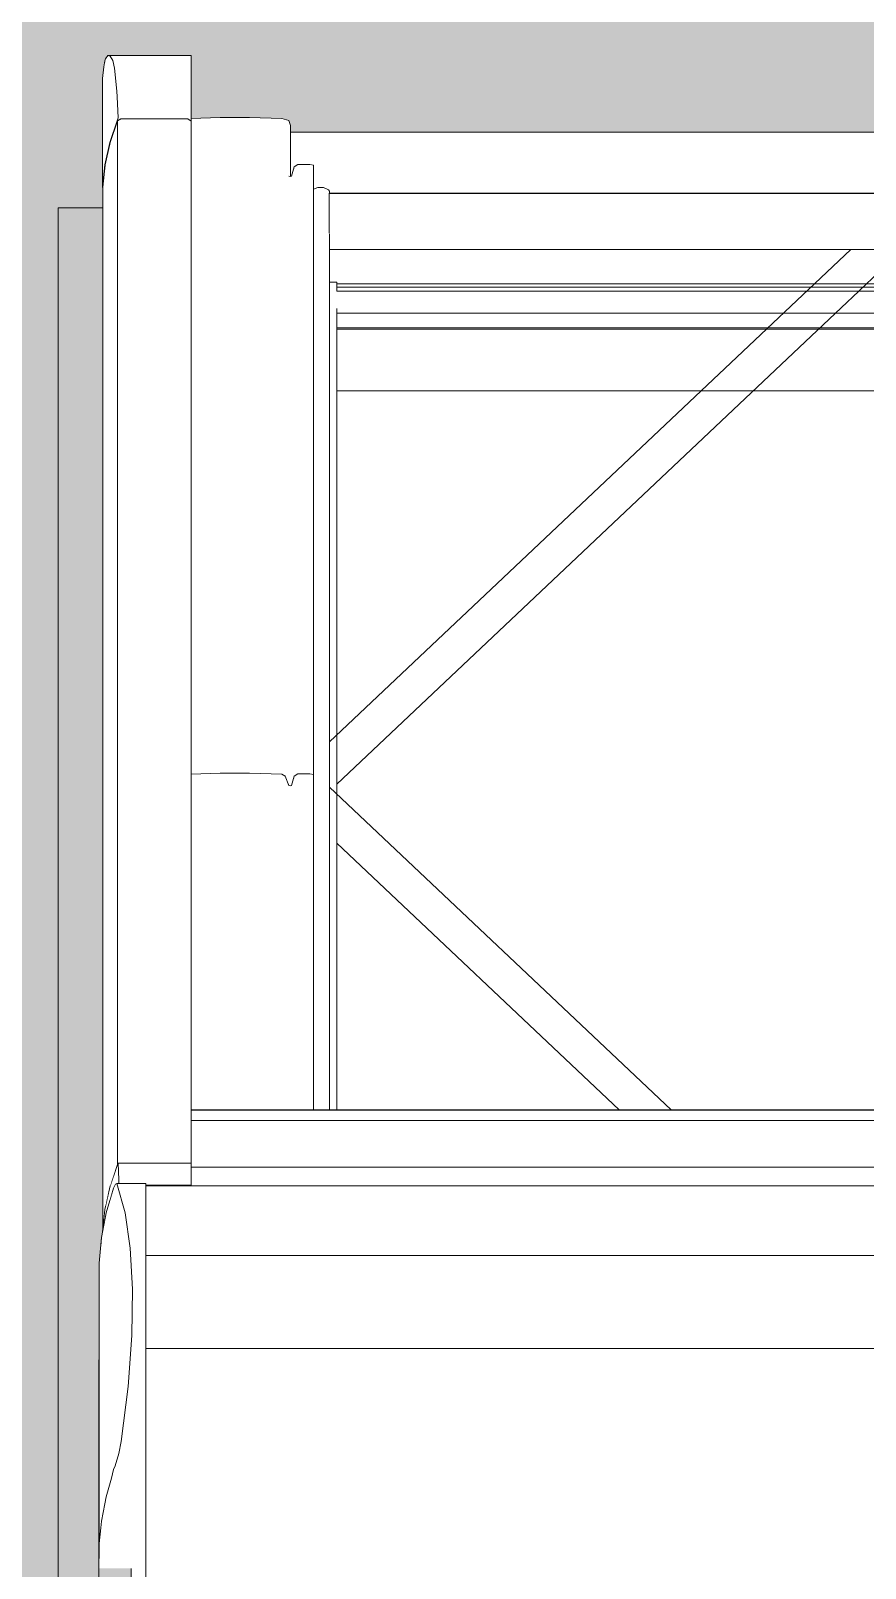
# Model space of a CAD drawing. Header units: metres. Extents: x -208 to 1512, y -277 to 123.
# Drawn here: x 13.237 to 13.694, y -2.944 to -2.102 of the extents above; entities that cross this region are included whole.
import ezdxf

# ---------------------------------------------------------------- set-up
doc = ezdxf.new("R2010")
doc.units = ezdxf.units.M
doc.header["$MEASUREMENT"] = 0
doc.linetypes.add('Wipeout_Contour', pattern=[1, 0, -1])
doc.layers.add('325 Dachfenster', color=7, linetype='Continuous')
doc.layers.add('330 Dachaufbau', color=7, linetype='Continuous')

# ---------------------------------------------------------------- blocks, each defined once
blk = doc.blocks.new('Dachfläche_22_4', base_point=(12.655, -4.6))
at = {"layer": '330 Dachaufbau', "linetype": 'Continuous', "lineweight": 0, "true_color": 0x000000}
h = blk.add_hatch(color=18, dxfattribs=at)
h.paths.add_polyline_path([(18.84003, -4.5), (18.83988, -4.54333), (18.83969, -4.6), (18.97043, -4.6), (18.98599, 0.07), (17.955, 0.07), (17.955, -0.77152), (16.205, -0.77152), (16.205, 0.07), (15.195, 0.07), (15.195, -0.4), (15.505, -0.4), (15.505, -0.73528), (12.655, -0.73528), (12.655, -4.5)])
h.paths.add_polyline_path([(17.93, -3.79873), (16.23, -3.79873), (16.23, -2.1975), (17.93, -2.1975)], flags=0)
h.paths.add_polyline_path([(14.99185, -2.1975), (14.99185, -3.79873), (13.29185, -3.79873), (13.29185, -2.1975)], flags=0)
at = {"color": 254, "linetype": 'Wipeout_Contour', "lineweight": 0, "ltscale": 57.309891}
blk.add_wipeout([(13.29185, -2.22224), (14.99185, -2.22224), (14.99185, -2.1975), (13.29185, -2.1975)], dxfattribs=at).dxf.layer = '330 Dachaufbau'
at = {"color": 254, "linetype": 'Wipeout_Contour', "lineweight": 0, "ltscale": 57.345708}
blk.add_wipeout([(13.29185, -2.27528), (14.99185, -2.27528), (14.99185, -2.2576), (13.29185, -2.2576)], dxfattribs=at).dxf.layer = '330 Dachaufbau'
at = {"layer": '330 Dachaufbau', "color": 7, "linetype": 'Continuous', "lineweight": 18, "flags": 128}
for points in [[(14.99185, -2.1975), (13.29185, -2.1975)], [(13.29185, -2.27528), (14.99185, -2.27528)]]:
    blk.add_lwpolyline(points, dxfattribs=at)
at = {"color": 254, "linetype": 'Wipeout_Contour', "lineweight": 0, "ltscale": 57.328997}
blk.add_wipeout([(13.29185, -2.2576), (14.99185, -2.2576), (14.99185, -2.22224), (13.29185, -2.22224)], dxfattribs=at).dxf.layer = '330 Dachaufbau'
at = {"layer": '330 Dachaufbau', "color": 7, "linetype": 'Continuous', "lineweight": 18, "flags": 128}
blk.add_lwpolyline([(13.29185, -2.1975), (13.29185, -3.79873)], dxfattribs=at)
blk = doc.blocks.new('VELUX SlopeRoofBundle[17]_4')
at = {"color": 254, "linetype": 'Wipeout_Contour', "lineweight": 0, "ltscale": 55.547182}
blk.add_wipeout([(13.40035, -2.19134), (13.40035, -2.19156), (14.00335, -2.19156), (14.00335, -2.19134)], dxfattribs=at).dxf.layer = '325 Dachfenster'
at = {"color": 254, "linetype": 'Wipeout_Contour', "lineweight": 0, "ltscale": 111.091233}
blk.add_wipeout([(14.00335, -2.21235), (13.40035, -2.21235), (13.40035, -2.2132), (13.40045, -2.21347), (13.40045, -2.21425), (14.00325, -2.21425), (14.00325, -2.21347), (14.00335, -2.2132)], dxfattribs=at).dxf.layer = '325 Dachfenster'
at = {"color": 254, "linetype": 'Wipeout_Contour', "lineweight": 0, "ltscale": 55.565899}
blk.add_wipeout([(14.00325, -2.21934), (13.40045, -2.21934), (13.40045, -2.2221), (14.00325, -2.2221)], dxfattribs=at).dxf.layer = '325 Dachfenster'
at = {"color": 254, "linetype": 'Wipeout_Contour', "lineweight": 0, "ltscale": 54.377171}
blk.add_wipeout([(13.32465, -2.50942), (13.32465, -2.69331), (13.34055, -2.69331), (13.34055, -2.50891)], dxfattribs=at).dxf.layer = '325 Dachfenster'
at = {"color": 254, "linetype": 'Wipeout_Contour', "lineweight": 0, "ltscale": 54.605026}
blk.add_wipeout([(13.38975, -2.50919), (13.38975, -2.69331), (13.39165, -2.69331), (13.39165, -2.50968)], dxfattribs=at).dxf.layer = '325 Dachfenster'
at = {"color": 254, "linetype": 'Wipeout_Contour', "lineweight": 0, "ltscale": 54.562535}
blk.add_wipeout([(13.37895, -2.51591), (13.37895, -2.69331), (13.37975, -2.69331), (13.37975, -2.51562)], dxfattribs=at).dxf.layer = '325 Dachfenster'
at = {"color": 254, "linetype": 'Wipeout_Contour', "lineweight": 0, "ltscale": 109.020892}
blk.add_wipeout([(13.27422, -2.86684), (13.27422, -2.95834), (13.27422, -2.96046), (13.27423, -2.95311), (13.27424, -2.94434), (13.27425, -2.93084), (13.27425, -2.81162), (13.27425, -2.79316)], dxfattribs=at).dxf.layer = '325 Dachfenster'
at = {"color": 254, "linetype": 'Wipeout_Contour', "lineweight": 0, "ltscale": 55.55074}
blk.add_wipeout([(13.40035, -2.20216), (14.00335, -2.20216), (14.00335, -2.19156), (13.40035, -2.19156)], dxfattribs=at).dxf.layer = '325 Dachfenster'
at = {"color": 254, "linetype": 'Wipeout_Contour', "lineweight": 0, "ltscale": 55.562609}
blk.add_wipeout([(13.40045, -2.21531), (13.40045, -2.21595), (14.00325, -2.21595), (14.00325, -2.21531)], dxfattribs=at).dxf.layer = '325 Dachfenster'
at = {"color": 254, "linetype": 'Wipeout_Contour', "lineweight": 0, "ltscale": 55.56678}
blk.add_wipeout([(13.40045, -2.2221), (13.40045, -2.22217), (14.00325, -2.22217), (14.00325, -2.2221)], dxfattribs=at).dxf.layer = '325 Dachfenster'
at = {"color": 254, "linetype": 'Wipeout_Contour', "lineweight": 0, "ltscale": 54.557332}
blk.add_wipeout([(13.37615, -2.51053), (13.37615, -2.69331), (13.37815, -2.69331), (13.37815, -2.51569)], dxfattribs=at).dxf.layer = '325 Dachfenster'
at = {"color": 254, "linetype": 'Wipeout_Contour', "lineweight": 0, "ltscale": 67.81652}
blk.add_wipeout([(13.27425, -2.93084), (13.2752, -2.92221), (13.27555, -2.91864), (13.27555, -2.76329), (13.27425, -2.77719)], dxfattribs=at).dxf.layer = '325 Dachfenster'
at = {"color": 254, "linetype": 'Wipeout_Contour', "lineweight": 0, "ltscale": 55.56207}
blk.add_wipeout([(13.40045, -2.21425), (13.40045, -2.21531), (14.00325, -2.21531), (14.00325, -2.21425)], dxfattribs=at).dxf.layer = '325 Dachfenster'
at = {"color": 254, "linetype": 'Wipeout_Contour', "lineweight": 0, "ltscale": 54.559364}
blk.add_wipeout([(13.37815, -2.51569), (13.37815, -2.69331), (13.37895, -2.69331), (13.37895, -2.51591)], dxfattribs=at).dxf.layer = '325 Dachfenster'
at = {"color": 254, "linetype": 'Wipeout_Contour', "lineweight": 0, "ltscale": 67.801698}
blk.add_wipeout([(13.27555, -2.76329), (13.27555, -2.91864), (13.27747, -2.90906), (13.27815, -2.90528), (13.27815, -2.74963)], dxfattribs=at).dxf.layer = '325 Dachfenster'
at = {"color": 254, "linetype": 'Wipeout_Contour', "lineweight": 0, "ltscale": 54.469952}
blk.add_wipeout([(13.27425, -2.93402), (13.27424, -2.94434), (13.29985, -2.94434), (13.29985, -2.93402)], dxfattribs=at).dxf.layer = '325 Dachfenster'
at = {"color": 254, "linetype": 'Wipeout_Contour', "lineweight": 0, "ltscale": 55.558407}
blk.add_wipeout([(13.40035, -2.2115), (14.00335, -2.2115), (14.00335, -2.20648), (13.40035, -2.20648)], dxfattribs=at).dxf.layer = '325 Dachfenster'
at = {"color": 254, "linetype": 'Wipeout_Contour', "lineweight": 0, "ltscale": 55.564149}
blk.add_wipeout([(13.40045, -2.21666), (13.40045, -2.21934), (14.00325, -2.21934), (14.00325, -2.21666)], dxfattribs=at).dxf.layer = '325 Dachfenster'
at = {"color": 254, "linetype": 'Wipeout_Contour', "lineweight": 0, "ltscale": 54.569706}
blk.add_wipeout([(13.37975, -2.51562), (13.37975, -2.69331), (13.38105, -2.69331), (13.38105, -2.51046)], dxfattribs=at).dxf.layer = '325 Dachfenster'
at = {"color": 254, "linetype": 'Wipeout_Contour', "lineweight": 0, "ltscale": 67.808674}
blk.add_wipeout([(13.27815, -2.74963), (13.27815, -2.90528), (13.28114, -2.89492), (13.28225, -2.89025), (13.28225, -2.73614)], dxfattribs=at).dxf.layer = '325 Dachfenster'
at = {"color": 254, "linetype": 'Wipeout_Contour', "lineweight": 0, "ltscale": 68.557557}
blk.add_wipeout([(13.27425, -2.93402), (13.29985, -2.93402), (13.29985, -2.92221), (13.2752, -2.92221), (13.27425, -2.93084)], dxfattribs=at).dxf.layer = '325 Dachfenster'
at = {"color": 254, "linetype": 'Wipeout_Contour', "lineweight": 0, "ltscale": 56.10982}
blk.add_wipeout([(13.29985, -2.94307), (13.29985, -2.95177), (14.10385, -2.95177), (14.10385, -2.94307)], dxfattribs=at).dxf.layer = '325 Dachfenster'
at = {"layer": '325 Dachfenster', "linetype": 'Continuous', "lineweight": 0, "flags": 128}
for points in [[(13.27425, -2.77853), (13.27425, -2.79316)], [(13.27422, -2.86684), (13.27425, -2.79316)]]:
    blk.add_lwpolyline(points, dxfattribs=at)
at = {"color": 254, "linetype": 'Wipeout_Contour', "lineweight": 0, "ltscale": 55.555417}
blk.add_wipeout([(13.40035, -2.20216), (13.40035, -2.20648), (14.00335, -2.20648), (14.00335, -2.20216)], dxfattribs=at).dxf.layer = '325 Dachfenster'
at = {"color": 254, "linetype": 'Wipeout_Contour', "lineweight": 0, "ltscale": 55.563041}
blk.add_wipeout([(13.40045, -2.21595), (13.40045, -2.21666), (14.00325, -2.21666), (14.00325, -2.21595)], dxfattribs=at).dxf.layer = '325 Dachfenster'
at = {"color": 254, "linetype": 'Wipeout_Contour', "lineweight": 0, "ltscale": 54.572037}
blk.add_wipeout([(13.38105, -2.51046), (13.38105, -2.69331), (13.38315, -2.69331), (13.38315, -2.50919)], dxfattribs=at).dxf.layer = '325 Dachfenster'
at = {"color": 254, "linetype": 'Wipeout_Contour', "lineweight": 0, "ltscale": 54.545108}
blk.add_wipeout([(13.37435, -2.50947), (13.37435, -2.69331), (13.37615, -2.69331), (13.37615, -2.51053)], dxfattribs=at).dxf.layer = '325 Dachfenster'
at = {"color": 254, "linetype": 'Wipeout_Contour', "lineweight": 0, "ltscale": 163.77221}
blk.add_wipeout([(13.28225, -2.89025), (13.28302, -2.88834), (13.2851, -2.88148), (13.28642, -2.8749), (13.29016, -2.84478), (13.29224, -2.81692), (13.29267, -2.79154), (13.29139, -2.76905), (13.2885, -2.74968), (13.284, -2.73369), (13.28336, -2.73398), (13.28225, -2.73614)], dxfattribs=at).dxf.layer = '325 Dachfenster'
at = {"color": 254, "linetype": 'Wipeout_Contour', "lineweight": 0, "ltscale": 54.345097}
blk.add_wipeout([(13.27745, -2.74788), (13.27615, -2.76012), (13.27615, -2.76014), (13.27745, -2.75331)], dxfattribs=at).dxf.layer = '325 Dachfenster'
at = {"color": 254, "linetype": 'Wipeout_Contour', "lineweight": 0, "ltscale": 68.480423}
blk.add_wipeout([(13.27555, -2.91864), (13.2752, -2.92221), (13.29985, -2.92221), (13.29985, -2.90906), (13.27747, -2.90906)], dxfattribs=at).dxf.layer = '325 Dachfenster'
at = {"color": 254, "linetype": 'Wipeout_Contour', "lineweight": 0, "ltscale": 56.101851}
blk.add_wipeout([(13.29985, -2.93282), (13.29985, -2.94307), (14.10385, -2.94307), (14.10385, -2.93282)], dxfattribs=at).dxf.layer = '325 Dachfenster'
at = {"color": 254, "linetype": 'Wipeout_Contour', "lineweight": 0, "ltscale": 55.560236}
blk.add_wipeout([(13.40035, -2.21235), (14.00335, -2.21235), (14.00335, -2.2115), (13.40035, -2.2115)], dxfattribs=at).dxf.layer = '325 Dachfenster'
at = {"color": 254, "linetype": 'Wipeout_Contour', "lineweight": 0, "ltscale": 54.506545}
blk.add_wipeout([(13.35675, -2.50891), (13.35675, -2.69331), (13.37435, -2.69331), (13.37435, -2.50947)], dxfattribs=at).dxf.layer = '325 Dachfenster'
at = {"color": 254, "linetype": 'Wipeout_Contour', "lineweight": 0, "ltscale": 54.587891}
blk.add_wipeout([(13.38975, -2.50919), (13.38315, -2.50919), (13.38315, -2.69331), (13.38975, -2.69331)], dxfattribs=at).dxf.layer = '325 Dachfenster'
at = {"color": 254, "linetype": 'Wipeout_Contour', "lineweight": 0, "ltscale": 54.052233}
blk.add_wipeout([(13.29985, -2.73369), (13.284, -2.73369), (13.2885, -2.74968), (13.29985, -2.74968)], dxfattribs=at).dxf.layer = '325 Dachfenster'
at = {"color": 254, "linetype": 'Wipeout_Contour', "lineweight": 0, "ltscale": 54.199818}
blk.add_wipeout([(13.29224, -2.81692), (13.29016, -2.84478), (13.29985, -2.84478), (13.29985, -2.81692)], dxfattribs=at).dxf.layer = '325 Dachfenster'
at = {"color": 254, "linetype": 'Wipeout_Contour', "lineweight": 0, "ltscale": 68.388352}
blk.add_wipeout([(13.27815, -2.90528), (13.27747, -2.90906), (13.29985, -2.90906), (13.29985, -2.89492), (13.28114, -2.89492)], dxfattribs=at).dxf.layer = '325 Dachfenster'
at = {"color": 254, "linetype": 'Wipeout_Contour', "lineweight": 0, "ltscale": 56.092629}
blk.add_wipeout([(14.10385, -2.92108), (13.29985, -2.92108), (13.29985, -2.93282), (14.10385, -2.93282)], dxfattribs=at).dxf.layer = '325 Dachfenster'
at = {"layer": '325 Dachfenster', "linetype": 'Continuous', "lineweight": 0, "flags": 128}
blk.add_lwpolyline([(13.27422, -2.86684), (13.27422, -2.95834)], dxfattribs=at)
at = {"color": 254, "linetype": 'Wipeout_Contour', "lineweight": 0, "ltscale": 54.420881}
blk.add_wipeout([(13.38975, -2.1755), (13.38975, -2.50919), (13.39165, -2.50968), (13.39165, -2.176)], dxfattribs=at).dxf.layer = '325 Dachfenster'
at = {"color": 254, "linetype": 'Wipeout_Contour', "lineweight": 0, "ltscale": 54.380833}
blk.add_wipeout([(13.37895, -2.18222), (13.37895, -2.51591), (13.37975, -2.51562), (13.37975, -2.18194)], dxfattribs=at).dxf.layer = '325 Dachfenster'
at = {"color": 254, "linetype": 'Wipeout_Contour', "lineweight": 0, "ltscale": 54.439628}
blk.add_wipeout([(13.34055, -2.50891), (13.34055, -2.69331), (13.35675, -2.69331), (13.35675, -2.50891)], dxfattribs=at).dxf.layer = '325 Dachfenster'
at = {"color": 254, "linetype": 'Wipeout_Contour', "lineweight": 0, "ltscale": 68.128485}
blk.add_wipeout([(13.27745, -2.75331), (13.27815, -2.74963), (13.28015, -2.74305), (13.28015, -2.73571), (13.27745, -2.74788)], dxfattribs=at).dxf.layer = '325 Dachfenster'
at = {"color": 254, "linetype": 'Wipeout_Contour', "lineweight": 0, "ltscale": 54.398182}
blk.add_wipeout([(13.29985, -2.73461), (13.29985, -2.7349), (13.32465, -2.7349), (13.32465, -2.73461)], dxfattribs=at).dxf.layer = '325 Dachfenster'
at = {"color": 254, "linetype": 'Wipeout_Contour', "lineweight": 0, "ltscale": 54.102565}
blk.add_wipeout([(13.2885, -2.74968), (13.29139, -2.76905), (13.29985, -2.76905), (13.29985, -2.74968)], dxfattribs=at).dxf.layer = '325 Dachfenster'
at = {"color": 254, "linetype": 'Wipeout_Contour', "lineweight": 0, "ltscale": 54.155899}
blk.add_wipeout([(13.29016, -2.84478), (13.28642, -2.8749), (13.29985, -2.8749), (13.29985, -2.84478)], dxfattribs=at).dxf.layer = '325 Dachfenster'
at = {"color": 254, "linetype": 'Wipeout_Contour', "lineweight": 0, "ltscale": 68.328005}
blk.add_wipeout([(13.28225, -2.89025), (13.28114, -2.89492), (13.29985, -2.89492), (13.29985, -2.88834), (13.28302, -2.88834)], dxfattribs=at).dxf.layer = '325 Dachfenster'
at = {"color": 254, "linetype": 'Wipeout_Contour', "lineweight": 0, "ltscale": 56.082313}
blk.add_wipeout([(13.29985, -2.92108), (14.10385, -2.92108), (14.10385, -2.90814), (13.29985, -2.90814)], dxfattribs=at).dxf.layer = '325 Dachfenster'
at = {"color": 254, "linetype": 'Wipeout_Contour', "lineweight": 0, "ltscale": 54.192371}
blk.add_wipeout([(13.32465, -2.1757), (13.32465, -2.50942), (13.34055, -2.50891), (13.34055, -2.17519)], dxfattribs=at).dxf.layer = '325 Dachfenster'
at = {"color": 254, "linetype": 'Wipeout_Contour', "lineweight": 0, "ltscale": 54.36954}
blk.add_wipeout([(13.37615, -2.51053), (13.37815, -2.51569), (13.37815, -2.18197), (13.37615, -2.17681)], dxfattribs=at).dxf.layer = '325 Dachfenster'
at = {"color": 254, "linetype": 'Wipeout_Contour', "lineweight": 0, "ltscale": 94.235207}
blk.add_wipeout([(13.28415, -2.72376), (13.28015, -2.73571), (13.28015, -2.74305), (13.28225, -2.73614), (13.28336, -2.73398), (13.284, -2.73369), (13.28415, -2.73369)], dxfattribs=at).dxf.layer = '325 Dachfenster'
at = {"color": 254, "linetype": 'Wipeout_Contour', "lineweight": 0, "ltscale": 54.224828}
blk.add_wipeout([(13.29267, -2.79154), (13.29985, -2.79154), (13.29985, -2.76905), (13.29139, -2.76905)], dxfattribs=at).dxf.layer = '325 Dachfenster'
at = {"color": 254, "linetype": 'Wipeout_Contour', "lineweight": 0, "ltscale": 56.016645}
blk.add_wipeout([(13.29985, -2.82399), (13.29985, -2.8457), (14.10385, -2.8457), (14.10385, -2.82399)], dxfattribs=at).dxf.layer = '325 Dachfenster'
at = {"color": 254, "linetype": 'Wipeout_Contour', "lineweight": 0, "ltscale": 54.320965}
blk.add_wipeout([(13.2851, -2.88148), (13.28302, -2.88834), (13.29985, -2.88834), (13.29985, -2.88148)], dxfattribs=at).dxf.layer = '325 Dachfenster'
at = {"color": 254, "linetype": 'Wipeout_Contour', "lineweight": 0, "ltscale": 56.071066}
blk.add_wipeout([(13.29985, -2.90814), (14.10385, -2.90814), (14.10385, -2.89407), (13.29985, -2.89407)], dxfattribs=at).dxf.layer = '325 Dachfenster'
at = {"color": 254, "linetype": 'Wipeout_Contour', "lineweight": 0, "ltscale": 82.089343}
blk.add_wipeout([(13.37825, -2.182), (13.37815, -2.18197), (13.37815, -2.51569), (13.37895, -2.51591), (13.37895, -2.18222), (13.37825, -2.18204)], dxfattribs=at).dxf.layer = '325 Dachfenster'
at = {"color": 254, "linetype": 'Wipeout_Contour', "lineweight": 0, "ltscale": 81.851054}
blk.add_wipeout([(13.28505, -2.73166), (13.28505, -2.73369), (13.29985, -2.73369), (13.29985, -2.73461), (13.32465, -2.73461), (13.32465, -2.73166)], dxfattribs=at).dxf.layer = '325 Dachfenster'
at = {"color": 254, "linetype": 'Wipeout_Contour', "lineweight": 0, "ltscale": 54.336859}
blk.add_wipeout([(13.29985, -2.79154), (13.29267, -2.79154), (13.29224, -2.81692), (13.29985, -2.81692)], dxfattribs=at).dxf.layer = '325 Dachfenster'
at = {"color": 254, "linetype": 'Wipeout_Contour', "lineweight": 0, "ltscale": 56.007106}
blk.add_wipeout([(13.29985, -2.82378), (14.10385, -2.82378), (14.10385, -2.82321), (13.29985, -2.82321)], dxfattribs=at).dxf.layer = '325 Dachfenster'
at = {"color": 254, "linetype": 'Wipeout_Contour', "lineweight": 0, "ltscale": 54.352442}
blk.add_wipeout([(13.28642, -2.8749), (13.2851, -2.88148), (13.29985, -2.88148), (13.29985, -2.8749)], dxfattribs=at).dxf.layer = '325 Dachfenster'
at = {"color": 254, "linetype": 'Wipeout_Contour', "lineweight": 0, "ltscale": 56.062573}
blk.add_wipeout([(14.10385, -2.88799), (13.29985, -2.88799), (13.29985, -2.89407), (14.10385, -2.89407)], dxfattribs=at).dxf.layer = '325 Dachfenster'
at = {"color": 254, "linetype": 'Wipeout_Contour', "lineweight": 0, "ltscale": 54.322138}
blk.add_wipeout([(13.35675, -2.50891), (13.37435, -2.50947), (13.37435, -2.17575), (13.35675, -2.17519)], dxfattribs=at).dxf.layer = '325 Dachfenster'
at = {"color": 254, "linetype": 'Wipeout_Contour', "lineweight": 0, "ltscale": 54.381947}
blk.add_wipeout([(13.37975, -2.18194), (13.37975, -2.51562), (13.38105, -2.51046), (13.38105, -2.17678)], dxfattribs=at).dxf.layer = '325 Dachfenster'
at = {"color": 254, "linetype": 'Wipeout_Contour', "lineweight": 0, "ltscale": 81.317612}
blk.add_wipeout([(13.28415, -2.72376), (13.28415, -2.73369), (13.28505, -2.73369), (13.28505, -2.73166), (13.28469, -2.72249), (13.2846, -2.72258)], dxfattribs=at).dxf.layer = '325 Dachfenster'
at = {"color": 254, "linetype": 'Wipeout_Contour', "lineweight": 0, "ltscale": 56.007416}
blk.add_wipeout([(13.29985, -2.82399), (14.10385, -2.82399), (14.10385, -2.82378), (13.29985, -2.82378)], dxfattribs=at).dxf.layer = '325 Dachfenster'
at = {"color": 254, "linetype": 'Wipeout_Contour', "lineweight": 0, "ltscale": 56.03782}
blk.add_wipeout([(13.29985, -2.87547), (14.10385, -2.87547), (14.10385, -2.8457), (13.29985, -2.8457)], dxfattribs=at).dxf.layer = '325 Dachfenster'
at = {"color": 254, "linetype": 'Wipeout_Contour', "lineweight": 0, "ltscale": 56.057393}
blk.add_wipeout([(14.10385, -2.88155), (13.29985, -2.88155), (13.29985, -2.88799), (14.10385, -2.88799)], dxfattribs=at).dxf.layer = '325 Dachfenster'
at = {"layer": '325 Dachfenster', "linetype": 'Continuous', "lineweight": 0, "flags": 128}
for points in [[(13.37895, -2.51591), (13.37815, -2.51569)], [(13.37975, -2.51562), (13.37895, -2.51591)]]:
    blk.add_lwpolyline(points, dxfattribs=at)
at = {"color": 254, "linetype": 'Wipeout_Contour', "lineweight": 0, "ltscale": 54.255502}
blk.add_wipeout([(13.34055, -2.17519), (13.34055, -2.50891), (13.35675, -2.50891), (13.35675, -2.17519)], dxfattribs=at).dxf.layer = '325 Dachfenster'
at = {"color": 254, "linetype": 'Wipeout_Contour', "lineweight": 0, "ltscale": 54.360598}
blk.add_wipeout([(13.37435, -2.50947), (13.37615, -2.51053), (13.37615, -2.17681), (13.37435, -2.17575)], dxfattribs=at).dxf.layer = '325 Dachfenster'
at = {"color": 254, "linetype": 'Wipeout_Contour', "lineweight": 0, "ltscale": 54.387367}
blk.add_wipeout([(13.38105, -2.17678), (13.38105, -2.51046), (13.38315, -2.50919), (13.38315, -2.1755)], dxfattribs=at).dxf.layer = '325 Dachfenster'
at = {"color": 254, "linetype": 'Wipeout_Contour', "lineweight": 0, "ltscale": 54.354131}
blk.add_wipeout([(13.32465, -2.72249), (13.28469, -2.72249), (13.28505, -2.73166), (13.32465, -2.73166)], dxfattribs=at).dxf.layer = '325 Dachfenster'
at = {"color": 254, "linetype": 'Wipeout_Contour', "lineweight": 0, "ltscale": 56.006758}
blk.add_wipeout([(14.10385, -2.82293), (13.29985, -2.82293), (13.29985, -2.82321), (14.10385, -2.82321)], dxfattribs=at).dxf.layer = '325 Dachfenster'
at = {"color": 254, "linetype": 'Wipeout_Contour', "lineweight": 0, "ltscale": 56.052213}
blk.add_wipeout([(14.10385, -2.87547), (13.29985, -2.87547), (13.29985, -2.88155), (14.10385, -2.88155)], dxfattribs=at).dxf.layer = '325 Dachfenster'
at = {"layer": '325 Dachfenster', "linetype": 'Continuous', "lineweight": 0, "flags": 128}
for points in [[(13.37615, -2.51053), (13.37435, -2.50947)], [(13.37815, -2.51569), (13.37615, -2.51053)]]:
    blk.add_lwpolyline(points, dxfattribs=at)
at = {"color": 254, "linetype": 'Wipeout_Contour', "lineweight": 0, "ltscale": 54.063454}
blk.add_wipeout([(13.32465, -2.15039), (13.32465, -2.1757), (13.34055, -2.17519), (13.34055, -2.14987)], dxfattribs=at).dxf.layer = '325 Dachfenster'
at = {"color": 254, "linetype": 'Wipeout_Contour', "lineweight": 0, "ltscale": 54.404454}
blk.add_wipeout([(13.38975, -2.1755), (13.38315, -2.1755), (13.38315, -2.50919), (13.38975, -2.50919)], dxfattribs=at).dxf.layer = '325 Dachfenster'
at = {"color": 254, "linetype": 'Wipeout_Contour', "lineweight": 0, "ltscale": 55.931138}
blk.add_wipeout([(14.07905, -2.72811), (13.32465, -2.72811), (13.32465, -2.73042), (14.07905, -2.73042)], dxfattribs=at).dxf.layer = '325 Dachfenster'
at = {"color": 254, "linetype": 'Wipeout_Contour', "lineweight": 0, "ltscale": 55.942906}
blk.add_wipeout([(13.29985, -2.7349), (13.29985, -2.75102), (14.10385, -2.75102), (14.10385, -2.7349)], dxfattribs=at).dxf.layer = '325 Dachfenster'
at = {"color": 254, "linetype": 'Wipeout_Contour', "lineweight": 0, "ltscale": 55.996368}
blk.add_wipeout([(14.10385, -2.79656), (13.29985, -2.79656), (13.29985, -2.82293), (14.10385, -2.82293)], dxfattribs=at).dxf.layer = '325 Dachfenster'
at = {"layer": '325 Dachfenster', "linetype": 'Continuous', "lineweight": 0, "flags": 128}
for points in [[(13.38315, -2.50919), (13.38105, -2.51046)], [(13.38105, -2.51046), (13.37975, -2.51562)], [(13.29985, -2.82399), (14.10385, -2.82399)]]:
    blk.add_lwpolyline(points, dxfattribs=at)
at = {"color": 254, "linetype": 'Wipeout_Contour', "lineweight": 0, "ltscale": 191.33983}
blk.add_wipeout([(13.27615, -2.18793), (13.27635, -2.18808), (13.27635, -2.18793), (13.27765, -2.17569), (13.28035, -2.16352), (13.28435, -2.15157), (13.28615, -2.15061), (13.32295, -2.15061), (13.32465, -2.15186), (13.32465, -2.15046), (13.28458, -2.15046), (13.28415, -2.15157), (13.28015, -2.16352), (13.27745, -2.17569)], dxfattribs=at).dxf.layer = '325 Dachfenster'
at = {"color": 254, "linetype": 'Wipeout_Contour', "lineweight": 0, "ltscale": 54.128265}
blk.add_wipeout([(13.34055, -2.17519), (13.35675, -2.17519), (13.35675, -2.14987), (13.34055, -2.14987)], dxfattribs=at).dxf.layer = '325 Dachfenster'
at = {"color": 254, "linetype": 'Wipeout_Contour', "lineweight": 0, "ltscale": 95.79868}
blk.add_wipeout([(13.37815, -2.1819), (13.37818, -2.18198), (13.37825, -2.182), (13.37825, -2.18204), (13.37895, -2.18222), (13.37915, -2.18215), (13.37915, -2.15426)], dxfattribs=at).dxf.layer = '325 Dachfenster'
at = {"color": 254, "linetype": 'Wipeout_Contour', "lineweight": 0, "ltscale": 55.957759}
blk.add_wipeout([(14.10385, -2.75102), (13.29985, -2.75102), (13.29985, -2.77223), (14.10385, -2.77223)], dxfattribs=at).dxf.layer = '325 Dachfenster'
at = {"color": 254, "linetype": 'Wipeout_Contour', "lineweight": 0, "ltscale": 67.112928}
blk.add_wipeout([(13.27615, -2.18793), (13.27745, -2.17569), (13.27745, -2.11886), (13.27692, -2.12203), (13.27615, -2.12852)], dxfattribs=at).dxf.layer = '325 Dachfenster'
at = {"color": 254, "linetype": 'Wipeout_Contour', "lineweight": 0, "ltscale": 53.891909}
blk.add_wipeout([(13.37615, -2.17681), (13.37815, -2.1819), (13.37915, -2.15426), (13.37815, -2.1515)], dxfattribs=at).dxf.layer = '325 Dachfenster'
at = {"color": 254, "linetype": 'Wipeout_Contour', "lineweight": 0, "ltscale": 55.966235}
blk.add_wipeout([(13.29985, -2.77223), (13.29985, -2.77308), (14.10385, -2.77308), (14.10385, -2.77223)], dxfattribs=at).dxf.layer = '325 Dachfenster'
at = {"color": 254, "linetype": 'Wipeout_Contour', "lineweight": 0, "ltscale": 107.344366}
blk.add_wipeout([(13.28015, -2.11619), (13.28015, -2.16352), (13.28415, -2.15157), (13.28415, -2.13852), (13.28403, -2.13533), (13.28282, -2.1228), (13.28186, -2.11859), (13.28045, -2.11624)], dxfattribs=at).dxf.layer = '325 Dachfenster'
at = {"color": 254, "linetype": 'Wipeout_Contour', "lineweight": 0, "ltscale": 40.771446}
blk.add_wipeout([(13.37435, -2.17575), (13.37615, -2.17681), (13.37815, -2.1515)], dxfattribs=at).dxf.layer = '325 Dachfenster'
at = {"color": 254, "linetype": 'Wipeout_Contour', "lineweight": 0, "ltscale": 55.976285}
blk.add_wipeout([(13.29985, -2.77308), (13.29985, -2.79656), (14.10385, -2.79656), (14.10385, -2.77308)], dxfattribs=at).dxf.layer = '325 Dachfenster'
at = {"layer": '325 Dachfenster', "linetype": 'Continuous', "lineweight": 0, "flags": 128}
for points in [[(13.29985, -2.96046), (13.29985, -2.95311), (13.29985, -2.94434), (13.29985, -2.93402), (13.29985, -2.92221), (13.29985, -2.90906), (13.29985, -2.89492), (13.29985, -2.88834), (13.29985, -2.88148), (13.29985, -2.8749), (13.29985, -2.84478), (13.29985, -2.81692), (13.29985, -2.79154), (13.29985, -2.76905), (13.29985, -2.74968), (13.29985, -2.73369)], [(13.29985, -2.77308), (14.10385, -2.77308)]]:
    blk.add_lwpolyline(points, dxfattribs=at)
at = {"color": 254, "linetype": 'Wipeout_Contour', "lineweight": 0, "ltscale": 53.902644}
blk.add_wipeout([(13.28282, -2.1228), (13.28403, -2.13533), (13.32465, -2.13533), (13.32465, -2.1228)], dxfattribs=at).dxf.layer = '325 Dachfenster'
at = {"color": 254, "linetype": 'Wipeout_Contour', "lineweight": 0, "ltscale": 41.089746}
blk.add_wipeout([(13.37435, -2.15044), (13.37435, -2.17575), (13.37815, -2.1515)], dxfattribs=at).dxf.layer = '325 Dachfenster'
at = {"color": 254, "linetype": 'Wipeout_Contour', "lineweight": 0, "ltscale": 67.831986}
blk.add_wipeout([(13.28403, -2.13533), (13.28415, -2.13852), (13.28466, -2.15004), (13.32465, -2.15004), (13.32465, -2.13533)], dxfattribs=at).dxf.layer = '325 Dachfenster'
at = {"color": 254, "linetype": 'Wipeout_Contour', "lineweight": 0, "ltscale": 54.193855}
blk.add_wipeout([(13.35675, -2.14987), (13.35675, -2.17519), (13.37435, -2.17575), (13.37435, -2.15044)], dxfattribs=at).dxf.layer = '325 Dachfenster'
at = {"color": 254, "linetype": 'Wipeout_Contour', "lineweight": 0, "ltscale": 55.526549}
blk.add_wipeout([(14.02455, -2.15783), (13.37915, -2.15783), (13.37915, -2.1579), (14.02455, -2.1579)], dxfattribs=at).dxf.layer = '325 Dachfenster'
at = {"color": 254, "linetype": 'Wipeout_Contour', "lineweight": 0, "ltscale": 54.153316}
blk.add_wipeout([(13.28415, -2.13852), (13.28415, -2.15157), (13.28458, -2.15046), (13.28466, -2.15004)], dxfattribs=at).dxf.layer = '325 Dachfenster'
at = {"color": 254, "linetype": 'Wipeout_Contour', "lineweight": 0, "ltscale": 55.53045}
blk.add_wipeout([(13.37915, -2.1579), (13.37915, -2.16985), (14.02455, -2.16985), (14.02455, -2.1579)], dxfattribs=at).dxf.layer = '325 Dachfenster'
at = {"color": 254, "linetype": 'Wipeout_Contour', "lineweight": 0, "ltscale": 53.464109}
blk.add_wipeout([(13.37615, -2.17681), (13.37815, -2.18197), (13.37818, -2.18198), (13.37815, -2.1819)], dxfattribs=at).dxf.layer = '325 Dachfenster'
at = {"layer": '325 Dachfenster', "linetype": 'Continuous', "lineweight": 0, "flags": 128}
for points in [[(13.37915, -2.15426), (13.37815, -2.1515)], [(13.37915, -2.15783), (14.02455, -2.15783)]]:
    blk.add_lwpolyline(points, dxfattribs=at)
at = {"color": 254, "linetype": 'Wipeout_Contour', "lineweight": 0, "ltscale": 80.787129}
blk.add_wipeout([(13.27745, -2.17569), (13.28015, -2.16352), (13.28015, -2.11619), (13.27916, -2.11589), (13.27785, -2.11774), (13.27745, -2.11886)], dxfattribs=at).dxf.layer = '325 Dachfenster'
at = {"color": 254, "linetype": 'Wipeout_Contour', "lineweight": 0, "ltscale": 53.94461}
blk.add_wipeout([(13.28458, -2.15046), (13.32465, -2.15046), (13.32465, -2.15004), (13.28466, -2.15004)], dxfattribs=at).dxf.layer = '325 Dachfenster'
at = {"color": 254, "linetype": 'Wipeout_Contour', "lineweight": 0, "ltscale": 222.153629}
blk.add_wipeout([(14.02455, -2.16985), (13.37915, -2.16985), (13.37915, -2.18215), (13.37975, -2.18194), (13.38105, -2.17678), (13.38315, -2.1755), (13.38975, -2.1755), (13.39165, -2.176), (13.39165, -2.18441), (14.01205, -2.18441), (14.01205, -2.176), (14.01395, -2.1755), (14.02055, -2.1755), (14.02265, -2.17678), (14.02395, -2.18194), (14.02455, -2.18215)], dxfattribs=at).dxf.layer = '325 Dachfenster'
at = {"layer": '325 Dachfenster', "linetype": 'Continuous', "lineweight": 0, "flags": 128}
for points in [[(13.37915, -2.18215), (13.37915, -2.15426)], [(13.37975, -2.18194), (13.38105, -2.17678)], [(13.38105, -2.17678), (13.38315, -2.1755)], [(13.38315, -2.1755), (13.38975, -2.1755), (13.39165, -2.176)], [(13.37818, -2.18198), (13.37815, -2.1819)], [(13.37825, -2.182), (13.37825, -2.18204)], [(13.37825, -2.18204), (13.37895, -2.18222)], [(13.37895, -2.18222), (13.37975, -2.18194)]]:
    blk.add_lwpolyline(points, dxfattribs=at)
at = {"color": 254, "linetype": 'Wipeout_Contour', "lineweight": 0, "ltscale": 67.862631}
blk.add_wipeout([(13.27916, -2.11589), (13.28015, -2.11619), (13.28045, -2.11624), (13.32465, -2.11624), (13.32465, -2.11589)], dxfattribs=at).dxf.layer = '325 Dachfenster'
at = {"color": 254, "linetype": 'Wipeout_Contour', "lineweight": 0, "ltscale": 54.23564}
blk.add_wipeout([(13.32295, -2.15061), (13.32295, -2.72249), (13.32465, -2.72249), (13.32465, -2.15186)], dxfattribs=at).dxf.layer = '325 Dachfenster'
at = {"color": 254, "linetype": 'Wipeout_Contour', "lineweight": 0, "ltscale": 67.40067}
blk.add_wipeout([(13.27635, -2.18793), (13.27635, -2.75824), (13.27745, -2.74788), (13.27765, -2.74698), (13.27765, -2.17569)], dxfattribs=at).dxf.layer = '325 Dachfenster'
at = {"color": 254, "linetype": 'Wipeout_Contour', "lineweight": 0, "ltscale": 194.568205}
blk.add_wipeout([(13.39165, -2.18441), (13.39165, -2.18898), (13.39405, -2.18816), (13.39715, -2.18823), (13.39995, -2.18936), (13.40045, -2.19021), (13.40045, -2.19134), (14.00325, -2.19134), (14.00325, -2.19021), (14.00375, -2.18936), (14.00655, -2.18823), (14.00965, -2.18816), (14.01205, -2.18898), (14.01205, -2.18441)], dxfattribs=at).dxf.layer = '325 Dachfenster'
at = {"layer": '325 Dachfenster', "linetype": 'Continuous', "lineweight": 0, "flags": 128}
blk.add_lwpolyline([(13.27615, -2.76012), (13.27615, -2.76014)], dxfattribs=at)
at = {"color": 254, "linetype": 'Wipeout_Contour', "lineweight": 0, "ltscale": 53.887856}
blk.add_wipeout([(13.28045, -2.11624), (13.28186, -2.11859), (13.32465, -2.11859), (13.32465, -2.11624)], dxfattribs=at).dxf.layer = '325 Dachfenster'
at = {"color": 254, "linetype": 'Wipeout_Contour', "lineweight": 0, "ltscale": 67.321566}
blk.add_wipeout([(13.27765, -2.17569), (13.27765, -2.74698), (13.28015, -2.73571), (13.28035, -2.73511), (13.28035, -2.16352)], dxfattribs=at).dxf.layer = '325 Dachfenster'
at = {"color": 254, "linetype": 'Wipeout_Contour', "lineweight": 0, "ltscale": 54.529072}
blk.add_wipeout([(13.39715, -2.69331), (13.39995, -2.69331), (13.39995, -2.18936), (13.39715, -2.18823)], dxfattribs=at).dxf.layer = '325 Dachfenster'
at = {"color": 254, "linetype": 'Wipeout_Contour', "lineweight": 0, "ltscale": 53.90144}
blk.add_wipeout([(13.32465, -2.11859), (13.28186, -2.11859), (13.28282, -2.1228), (13.32465, -2.1228)], dxfattribs=at).dxf.layer = '325 Dachfenster'
at = {"color": 254, "linetype": 'Wipeout_Contour', "lineweight": 0, "ltscale": 67.303596}
blk.add_wipeout([(13.28035, -2.16352), (13.28035, -2.73511), (13.28415, -2.72376), (13.28435, -2.72323), (13.28435, -2.15157)], dxfattribs=at).dxf.layer = '325 Dachfenster'
at = {"color": 254, "linetype": 'Wipeout_Contour', "lineweight": 0, "ltscale": 106.996638}
blk.add_wipeout([(13.39995, -2.18936), (13.39995, -2.69331), (13.40045, -2.69331), (13.40045, -2.21347), (13.40035, -2.2132), (13.40035, -2.19134), (13.40045, -2.19134), (13.40045, -2.19021)], dxfattribs=at).dxf.layer = '325 Dachfenster'
at = {"layer": '325 Dachfenster', "linetype": 'Continuous', "lineweight": 0, "flags": 128}
for points in [[(13.27916, -2.11589), (13.32465, -2.11589)], [(13.27615, -2.12852), (13.27615, -2.18793)], [(13.27615, -2.18793), (13.27635, -2.18808)], [(13.27635, -2.18793), (13.27635, -2.75824)], [(13.284, -2.73369), (13.2885, -2.74968), (13.29139, -2.76905), (13.29267, -2.79154), (13.29224, -2.81692), (13.29016, -2.84478), (13.28642, -2.8749), (13.2851, -2.88148), (13.28302, -2.88834), (13.28225, -2.89025), (13.28114, -2.89492), (13.27815, -2.90528), (13.27747, -2.90906), (13.27555, -2.91864), (13.2752, -2.92221), (13.27425, -2.93084), (13.27425, -2.93402), (13.27424, -2.94434), (13.27423, -2.95311), (13.27422, -2.96046)], [(13.28336, -2.73398), (13.28225, -2.73614), (13.27815, -2.74963), (13.27555, -2.76329), (13.27425, -2.77719), (13.27425, -2.77853)], [(13.28336, -2.73398), (13.284, -2.73369)], [(13.284, -2.73369), (13.29985, -2.73369)]]:
    blk.add_lwpolyline(points, dxfattribs=at)
at = {"color": 254, "linetype": 'Wipeout_Contour', "lineweight": 0, "ltscale": 82.079716}
blk.add_wipeout([(13.28615, -2.15061), (13.28435, -2.15157), (13.28435, -2.72323), (13.2846, -2.72258), (13.28469, -2.72249), (13.28615, -2.72249)], dxfattribs=at).dxf.layer = '325 Dachfenster'
at = {"color": 254, "linetype": 'Wipeout_Contour', "lineweight": 0, "ltscale": 54.516977}
blk.add_wipeout([(13.39405, -2.69331), (13.39715, -2.69331), (13.39715, -2.18823), (13.39405, -2.18816)], dxfattribs=at).dxf.layer = '325 Dachfenster'
at = {"layer": '325 Dachfenster', "linetype": 'Continuous', "lineweight": 0, "flags": 128}
for points in [[(13.40045, -2.19021), (13.39995, -2.18936)], [(13.40035, -2.19134), (13.40035, -2.19156)], [(13.40035, -2.19134), (14.00335, -2.19134)], [(13.40035, -2.19156), (13.40035, -2.20216), (13.40035, -2.20648), (13.40035, -2.2115), (13.40035, -2.21235), (13.40035, -2.2132)], [(13.40045, -2.19021), (13.40045, -2.19134)]]:
    blk.add_lwpolyline(points, dxfattribs=at)
at = {"color": 254, "linetype": 'Wipeout_Contour', "lineweight": 0, "ltscale": 54.159922}
blk.add_wipeout([(13.28615, -2.15061), (13.28615, -2.72249), (13.32295, -2.72249), (13.32295, -2.15061)], dxfattribs=at).dxf.layer = '325 Dachfenster'
at = {"color": 254, "linetype": 'Wipeout_Contour', "lineweight": 0, "ltscale": 54.506399}
blk.add_wipeout([(13.39405, -2.18816), (13.39165, -2.18898), (13.39165, -2.69331), (13.39405, -2.69331)], dxfattribs=at).dxf.layer = '325 Dachfenster'
at = {"color": 254, "linetype": 'Wipeout_Contour', "lineweight": 0, "ltscale": 41.507944}
blk.add_wipeout([(13.40045, -2.22217), (13.40045, -2.49183), (13.68598, -2.22217)], dxfattribs=at).dxf.layer = '325 Dachfenster'
at = {"layer": '325 Dachfenster', "linetype": 'Continuous', "lineweight": 0, "flags": 128}
for points in [[(13.27615, -2.12852), (13.27692, -2.12203), (13.27745, -2.11886), (13.27785, -2.11774), (13.27916, -2.11589), (13.28015, -2.11619), (13.28045, -2.11624), (13.28186, -2.11859), (13.28282, -2.1228), (13.28403, -2.13533), (13.28415, -2.13852), (13.28466, -2.15004)], [(13.32465, -2.15004), (13.32465, -2.13533), (13.32465, -2.1228), (13.32465, -2.11859), (13.32465, -2.11624), (13.32465, -2.11589)], [(13.28458, -2.15046), (13.28415, -2.15157), (13.28015, -2.16352), (13.27745, -2.17569), (13.27615, -2.18793)], [(13.27635, -2.18793), (13.27765, -2.17569), (13.28035, -2.16352), (13.28435, -2.15157)], [(13.28435, -2.15157), (13.28615, -2.15061)], [(13.28435, -2.15157), (13.28435, -2.72323)], [(13.28458, -2.15046), (13.28466, -2.15004)], [(13.28615, -2.15061), (13.32295, -2.15061)], [(13.32295, -2.15061), (13.32465, -2.15186)], [(13.37815, -2.1515), (13.37435, -2.15044), (13.35675, -2.14987), (13.34055, -2.14987), (13.32465, -2.15039)], [(13.32465, -2.15046), (13.32465, -2.15004)], [(13.32465, -2.15186), (13.32465, -2.15046)], [(13.39405, -2.18816), (13.39165, -2.18898)], [(13.39715, -2.18823), (13.39405, -2.18816)], [(13.39995, -2.18936), (13.39715, -2.18823)], [(13.37435, -2.50947), (13.35675, -2.50891), (13.34055, -2.50891), (13.32465, -2.50942)], [(13.39165, -2.50968), (13.38975, -2.50919), (13.38315, -2.50919)], [(13.27615, -2.76012), (13.27745, -2.74788), (13.28015, -2.73571), (13.28415, -2.72376), (13.2846, -2.72258)], [(13.2846, -2.72258), (13.28469, -2.72249)], [(13.28469, -2.72249), (13.28505, -2.73166), (13.28505, -2.73369)]]:
    blk.add_lwpolyline(points, dxfattribs=at)
at = {"color": 254, "linetype": 'Wipeout_Contour', "lineweight": 0, "ltscale": 111.538989}
blk.add_wipeout([(13.40045, -2.49183), (13.40045, -2.51658), (13.58759, -2.69331), (13.81611, -2.69331), (14.00325, -2.51658), (14.00325, -2.49183), (13.71773, -2.22217), (13.68598, -2.22217)], dxfattribs=at).dxf.layer = '325 Dachfenster'
at = {"color": 254, "linetype": 'Wipeout_Contour', "lineweight": 0, "ltscale": 55.920871}
blk.add_wipeout([(13.32465, -2.71799), (14.07905, -2.71799), (14.07905, -2.71427), (13.32465, -2.71427)], dxfattribs=at).dxf.layer = '325 Dachfenster'
at = {"color": 254, "linetype": 'Wipeout_Contour', "lineweight": 0, "ltscale": 55.92946}
blk.add_wipeout([(14.07905, -2.72616), (13.32465, -2.72616), (13.32465, -2.72811), (14.07905, -2.72811)], dxfattribs=at).dxf.layer = '325 Dachfenster'
at = {"layer": '325 Dachfenster', "linetype": 'Continuous', "lineweight": 0, "flags": 128}
for points in [[(13.40045, -2.2221), (14.00325, -2.2221)], [(13.68598, -2.22217), (13.40045, -2.49183)], [(13.40045, -2.22217), (14.00325, -2.22217)], [(13.40045, -2.23992), (13.40435, -2.23992)], [(13.40435, -2.23992), (13.40455, -2.24013)], [(13.40442, -2.24487), (13.99929, -2.24487)], [(13.40455, -2.24013), (13.40455, -2.24487)], [(13.40455, -2.24098), (13.99915, -2.24098)], [(13.40455, -2.24268), (13.99915, -2.24268)], [(13.40455, -2.25689), (13.99915, -2.25689)], [(13.40455, -2.26502), (13.99915, -2.26502)], [(13.40455, -2.2658), (13.99915, -2.2658)], [(13.40455, -2.29953), (13.99915, -2.29953)]]:
    blk.add_lwpolyline(points, dxfattribs=at)
at = {"color": 254, "linetype": 'Wipeout_Contour', "lineweight": 0, "ltscale": 41.771123}
blk.add_wipeout([(13.58759, -2.69331), (13.40045, -2.51658), (13.40045, -2.69331)], dxfattribs=at).dxf.layer = '325 Dachfenster'
at = {"color": 254, "linetype": 'Wipeout_Contour', "lineweight": 0, "ltscale": 55.927122}
blk.add_wipeout([(14.07905, -2.7237), (13.32465, -2.7237), (13.32465, -2.72464), (14.07905, -2.72464)], dxfattribs=at).dxf.layer = '325 Dachfenster'
at = {"color": 254, "linetype": 'Wipeout_Contour', "lineweight": 0, "ltscale": 55.933134}
blk.add_wipeout([(14.07905, -2.73042), (13.32465, -2.73042), (13.32465, -2.73318), (14.07905, -2.73318)], dxfattribs=at).dxf.layer = '325 Dachfenster'
at = {"layer": '325 Dachfenster', "linetype": 'Continuous', "lineweight": 0, "flags": 128}
blk.add_lwpolyline([(13.70185, -2.23405), (13.6904, -2.24487), (13.68066, -2.25406), (13.40442, -2.51496)], dxfattribs=at)
at = {"color": 254, "linetype": 'Wipeout_Contour', "lineweight": 0, "ltscale": 55.905474}
blk.add_wipeout([(13.32465, -2.69344), (13.32465, -2.69918), (14.07905, -2.69918), (14.07905, -2.69344)], dxfattribs=at).dxf.layer = '325 Dachfenster'
at = {"color": 254, "linetype": 'Wipeout_Contour', "lineweight": 0, "ltscale": 55.92597}
blk.add_wipeout([(14.07905, -2.72245), (13.32465, -2.72245), (13.32465, -2.72295), (14.07905, -2.72295)], dxfattribs=at).dxf.layer = '325 Dachfenster'
at = {"color": 254, "linetype": 'Wipeout_Contour', "lineweight": 0, "ltscale": 55.934875}
blk.add_wipeout([(14.07905, -2.73318), (13.32465, -2.73318), (13.32465, -2.7349), (14.07905, -2.7349)], dxfattribs=at).dxf.layer = '325 Dachfenster'
at = {"layer": '325 Dachfenster', "linetype": 'Continuous', "lineweight": 0, "flags": 128}
for points in [[(13.29985, -2.73461), (13.32465, -2.73461)], [(13.29985, -2.7349), (14.10385, -2.7349)], [(13.32465, -2.73461), (13.32465, -2.7349)]]:
    blk.add_lwpolyline(points, dxfattribs=at)
at = {"color": 254, "linetype": 'Wipeout_Contour', "lineweight": 0, "ltscale": 55.903121}
blk.add_wipeout([(13.32465, -2.69331), (13.32465, -2.69344), (14.07905, -2.69344), (14.07905, -2.69331)], dxfattribs=at).dxf.layer = '325 Dachfenster'
at = {"color": 254, "linetype": 'Wipeout_Contour', "lineweight": 0, "ltscale": 55.908232}
blk.add_wipeout([(13.32465, -2.7007), (14.07905, -2.7007), (14.07905, -2.69918), (13.32465, -2.69918)], dxfattribs=at).dxf.layer = '325 Dachfenster'
at = {"color": 254, "linetype": 'Wipeout_Contour', "lineweight": 0, "ltscale": 55.928094}
blk.add_wipeout([(13.32465, -2.72616), (14.07905, -2.72616), (14.07905, -2.72464), (13.32465, -2.72464)], dxfattribs=at).dxf.layer = '325 Dachfenster'
at = {"layer": '325 Dachfenster', "linetype": 'Continuous', "lineweight": 0, "flags": 128}
for points in [[(13.39165, -2.176), (13.39165, -2.50968), (13.39165, -2.69331)], [(13.40045, -2.21347), (13.40045, -2.69331)], [(13.40455, -2.25435), (13.40455, -2.69331)], [(13.58759, -2.69331), (13.40045, -2.51658)], [(13.55914, -2.69331), (13.40442, -2.54719)], [(14.07905, -2.69331), (13.32465, -2.69331)]]:
    blk.add_lwpolyline(points, dxfattribs=at)
at = {"color": 254, "linetype": 'Wipeout_Contour', "lineweight": 0, "ltscale": 55.911249}
blk.add_wipeout([(13.32465, -2.70497), (14.07905, -2.70497), (14.07905, -2.70265), (13.32465, -2.70265)], dxfattribs=at).dxf.layer = '325 Dachfenster'
at = {"color": 254, "linetype": 'Wipeout_Contour', "lineweight": 0, "ltscale": 55.913228}
blk.add_wipeout([(14.07905, -2.70497), (13.32465, -2.70497), (13.32465, -2.70772), (14.07905, -2.70772)], dxfattribs=at).dxf.layer = '325 Dachfenster'
at = {"color": 254, "linetype": 'Wipeout_Contour', "lineweight": 0, "ltscale": 55.909587}
blk.add_wipeout([(13.32465, -2.70265), (14.07905, -2.70265), (14.07905, -2.7007), (13.32465, -2.7007)], dxfattribs=at).dxf.layer = '325 Dachfenster'
at = {"color": 254, "linetype": 'Wipeout_Contour', "lineweight": 0, "ltscale": 55.918051}
blk.add_wipeout([(13.32465, -2.71427), (14.07905, -2.71427), (14.07905, -2.71077), (13.32465, -2.71077)], dxfattribs=at).dxf.layer = '325 Dachfenster'
at = {"layer": '325 Dachfenster', "linetype": 'Continuous', "lineweight": 0, "flags": 128}
blk.add_lwpolyline([(14.07905, -2.69918), (13.32465, -2.69918)], dxfattribs=at)
at = {"color": 254, "linetype": 'Wipeout_Contour', "lineweight": 0, "ltscale": 55.915493}
blk.add_wipeout([(13.32465, -2.71077), (14.07905, -2.71077), (14.07905, -2.70772), (13.32465, -2.70772)], dxfattribs=at).dxf.layer = '325 Dachfenster'
at = {"color": 254, "linetype": 'Wipeout_Contour', "lineweight": 0, "ltscale": 55.923844}
blk.add_wipeout([(13.32465, -2.72187), (14.07905, -2.72187), (14.07905, -2.71799), (13.32465, -2.71799)], dxfattribs=at).dxf.layer = '325 Dachfenster'
at = {"color": 254, "linetype": 'Wipeout_Contour', "lineweight": 0, "ltscale": 55.926614}
blk.add_wipeout([(14.07905, -2.72336), (13.32465, -2.72336), (13.32465, -2.7237), (14.07905, -2.7237)], dxfattribs=at).dxf.layer = '325 Dachfenster'
at = {"color": 254, "linetype": 'Wipeout_Contour', "lineweight": 0, "ltscale": 55.926324}
blk.add_wipeout([(13.32465, -2.72336), (14.07905, -2.72336), (14.07905, -2.72295), (13.32465, -2.72295)], dxfattribs=at).dxf.layer = '325 Dachfenster'
at = {"color": 254, "linetype": 'Wipeout_Contour', "lineweight": 0, "ltscale": 55.925652}
blk.add_wipeout([(14.07905, -2.72222), (13.32465, -2.72222), (13.32465, -2.72238), (14.07905, -2.72238)], dxfattribs=at).dxf.layer = '325 Dachfenster'
at = {"color": 254, "linetype": 'Wipeout_Contour', "lineweight": 0, "ltscale": 55.92574}
blk.add_wipeout([(13.32465, -2.72245), (14.07905, -2.72245), (14.07905, -2.72238), (13.32465, -2.72238)], dxfattribs=at).dxf.layer = '325 Dachfenster'
at = {"color": 254, "linetype": 'Wipeout_Contour', "lineweight": 0, "ltscale": 55.925453}
blk.add_wipeout([(13.32465, -2.72222), (14.07905, -2.72222), (14.07905, -2.72187), (13.32465, -2.72187)], dxfattribs=at).dxf.layer = '325 Dachfenster'
at = {"layer": '325 Dachfenster', "linetype": 'Continuous', "lineweight": 0, "flags": 128}
for points in [[(13.32465, -2.15186), (13.32465, -2.72249)], [(13.28469, -2.72249), (13.32465, -2.72249)], [(13.32465, -2.73461), (13.32465, -2.73166), (13.32465, -2.72249)], [(14.07905, -2.72464), (13.32465, -2.72464)]]:
    blk.add_lwpolyline(points, dxfattribs=at)
blk = doc.blocks.new('Dachfläche_33_4', base_point=(15.03185, -2.19932))
at = {"layer": '325 Dachfenster', "color": 7, "linetype": 'Continuous', "lineweight": 13, "true_color": 0xf4f4f4, "flags": 128}
for points in [[(13.25185, -2.19932), (13.27635, -2.19932)], [(13.25185, -4.55782), (13.25185, -2.19932)], [(13.99915, -2.31926), (13.40455, -2.31926)], [(13.40455, -2.3636), (13.99915, -2.3636)]]:
    blk.add_lwpolyline(points, dxfattribs=at)
at = {"layer": '325 Dachfenster', "linetype": 'Continuous', "lineweight": 0}
blk.add_blockref('VELUX SlopeRoofBundle[17]_4', (0, 0), dxfattribs=at)

msp = doc.modelspace()

# ---------------------------------------------------------------- block references
at = {"layer": '330 Dachaufbau', "color": 7, "linetype": 'Continuous', "lineweight": 18}
msp.add_blockref('Dachfläche_22_4', (12.655, -4.6), dxfattribs=at)

# ---------------------------------------------------------------- next in the draw order: block references
at = {"layer": '325 Dachfenster', "color": 7, "linetype": 'Continuous', "lineweight": 13, "true_color": 0xf4f4f4}
msp.add_blockref('Dachfläche_33_4', (15.03185, -2.19932), dxfattribs=at)

doc.saveas('drawing.dxf')
